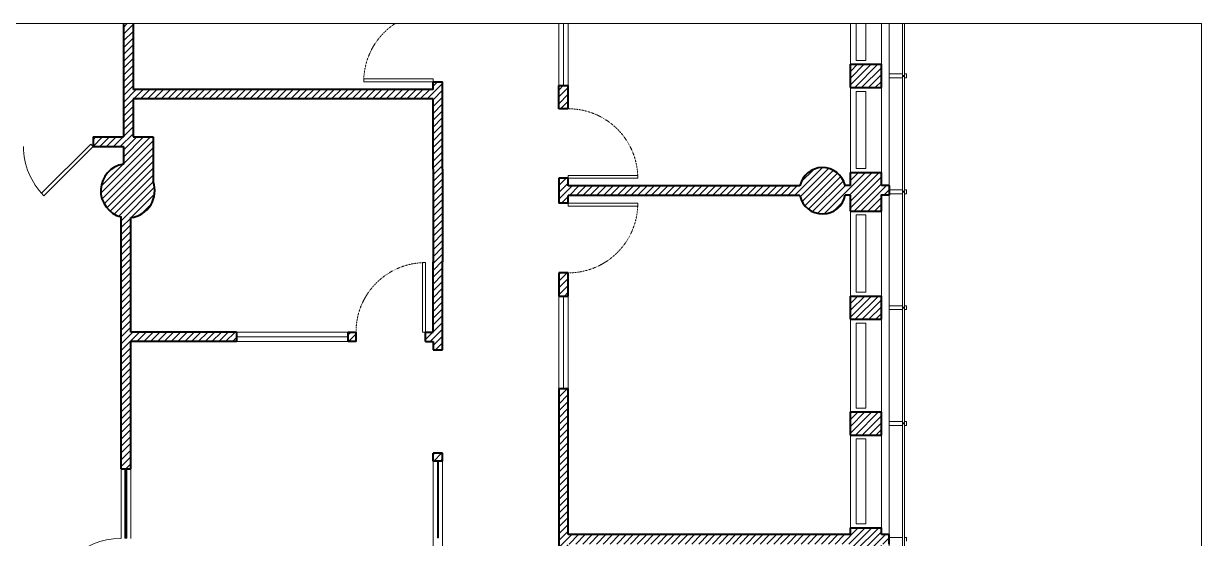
# Model space of a CAD drawing. Header units: inches. Extents: x -2978 to 4308, y -21 to 2608.
# Drawn here: x 12 to 623, y 1305 to 1571 of the extents above; entities that cross this region are included whole.
import ezdxf
from ezdxf.enums import TextEntityAlignment as Align

# ---------------------------------------------------------------- set-up
doc = ezdxf.new("R2010")
doc.units = ezdxf.units.IN
doc.header["$LTSCALE"] = 0.2
doc.header["$MEASUREMENT"] = 0
doc.linetypes.add('HIDDEN', pattern=[0.375, 0.25, -0.125])
doc.layers.get('0').update_dxf_attribs({"color": 20, "linetype": 'CONTINUOUS', "lineweight": 40})
doc.layers.get('Defpoints').update_dxf_attribs({"color": 240, "linetype": 'CONTINUOUS', "lineweight": 0})
for name, color, linetype, lineweight in [('Framing', 141, 'CONTINUOUS', 15), ('Hatches', 8, 'CONTINUOUS', 5), ('Projections', 151, 'HIDDEN', 5), ('Viewed', 150, 'CONTINUOUS', 9), ('Walls', 7, 'CONTINUOUS', 40)]:
    doc.layers.add(name, color=color, linetype=linetype, lineweight=lineweight)
doc.styles.add('ARCHITEC', font='ASG')
pattern_1 = [(45, (-108.8227, 0), (-1.767767, 1.767767), [])]

# ---------------------------------------------------------------- blocks, each defined once
blk = doc.blocks.new('ADO001')
for p, q in [((0.207, 0.707), (-0.5, 0)), ((-0.466, -0.034), (0.241, 0.672)), ((-0.5, 0), (-0.466, -0.034))]:
    blk.add_line(p, q)
blk.add_arc((-0.5, 0), 1, 0, 45)
at = {"style": 'ARCHITEC', "flags": 1}
blk.add_attdef('SILLHT', text='', height=0.1, dxfattribs=at).set_placement((0, 0), align=Align.MIDDLE)
blk = doc.blocks.new('08PDRR02')
at = {"linetype": 'ByBlock'}
for p, q in [((1, 0), (0, 0)), ((0, 0), (0, -1)), ((1, -1), (1, 0)), ((0, -1), (1, -1))]:
    blk.add_line(p, q, dxfattribs=at)
blk = doc.blocks.new('*U16')
blk.add_lwpolyline([(0, 2.5), (0, -2.5)])
at = {"linetype": 'Continuous'}
blk.add_arc((0, 2.75), 36, 0, 90, dxfattribs=at)
at = {"linetype": 'Continuous', "xscale": 36, "yscale": 0.0325, "rotation": 90}
blk.add_blockref('08PDRR02', (0, 2.75), dxfattribs=at)

msp = doc.modelspace()

# ---------------------------------------------------------------- hatches: boundary and pattern name
at = {"layer": 'Hatches'}
h = msp.add_hatch(dxfattribs=at)
h.set_pattern_fill('ANSI31', color=256, scale=20, style=0)
h.set_pattern_definition(pattern_1)
h.paths.add_polyline_path([(67.82, 1470.856, 0.4846881), (79.464, 1489.497), (79.464, 1512.647), (69.036, 1512.647), (69.036, 1532.315), (224.547, 1532.315), (224.547, 1495.931), (224.547, 1447.931), (224.547, 1411.547), (220.547, 1411.547), (220.547, 1406.672), (224.547, 1406.672), (224.547, 1402.297), (229.422, 1402.297), (229.422, 1447.931), (229.422, 1495.931), (229.422, 1541.253), (224.547, 1541.253), (224.547, 1537.19), (69.036, 1537.19), (69.036, 1571.346), (64.036, 1571.346), (64.036, 1512.647), (48.286, 1512.647), (48.286, 1507.647), (64.036, 1507.647), (64.036, 1498.59, 0.8128075), (62.82, 1471.207), (62.82, 1366.772), (62.82, 1340.753), (67.82, 1340.753), (67.82, 1406.672), (122.558, 1406.672), (122.558, 1411.547), (67.82, 1411.547), (67.82, 1453.547)])
h = msp.add_hatch(dxfattribs=at)
h.set_pattern_fill('ANSI31', color=256, scale=20, style=0)
h.set_pattern_definition(pattern_1)
h.paths.add_polyline_path([(456.763, 1538.25), (456.763, 1550.25), (440.763, 1550.25), (440.763, 1538.25)])
h.paths.add_polyline_path([(460.763, 1482.522), (460.763, 1487.522), (456.763, 1487.522), (456.763, 1494.25), (440.763, 1494.25), (440.763, 1487.522), (437.966, 1487.522, 0.8012838), (414.545, 1487.253), (294.547, 1487.253), (294.547, 1491.22), (289.672, 1491.22), (289.672, 1478.253), (294.547, 1478.253), (294.547, 1482.253), (326.07, 1482.253), (414.553, 1482.253, 0.8175955), (438.073, 1482.522), (440.763, 1482.522), (440.763, 1474.25), (456.763, 1474.25), (456.763, 1482.522)])
h.paths.add_polyline_path([(294.547, 1527.22), (294.547, 1539.22), (289.672, 1539.22), (289.672, 1527.22)])
h.paths.add_polyline_path([(294.547, 1430.253), (294.547, 1442.253), (289.672, 1442.253), (289.672, 1430.253)])
h.paths.add_polyline_path([(456.763, 1418.25), (456.763, 1430.25), (440.763, 1430.25), (440.763, 1418.25)])
h.paths.add_polyline_path([(456.763, 1358.25), (456.763, 1370.25), (440.763, 1370.25), (440.763, 1358.25)])
h = msp.add_hatch(dxfattribs=at)
h.set_pattern_fill('ANSI31', color=256, scale=20, style=0)
h.set_pattern_definition(pattern_1)
h.paths.add_polyline_path([(184.547, 1406.672), (184.547, 1411.547), (180.547, 1411.547), (180.547, 1406.672)])
h = msp.add_hatch(dxfattribs=at)
h.set_pattern_fill('ANSI31', color=256, scale=20, style=0)
h.set_pattern_definition(pattern_1)
h.paths.add_polyline_path([(460.763, 1301.812), (460.763, 1306.687), (456.763, 1306.687), (456.763, 1310.25), (440.763, 1310.25), (440.763, 1306.687), (294.547, 1306.687), (294.547, 1382.29), (289.672, 1382.29), (289.672, 1226.253), (294.547, 1226.253), (294.547, 1301.812), (440.763, 1301.812), (440.763, 1298.25), (456.763, 1298.25), (456.763, 1301.812)])
h = msp.add_hatch(dxfattribs=at)
h.set_pattern_fill('ANSI31', color=256, scale=20, style=0)
h.set_pattern_definition(pattern_1)
h.paths.add_polyline_path([(229.422, 1344.799), (229.422, 1348.799), (224.547, 1348.799), (224.547, 1344.799)])

# ---------------------------------------------------------------- linework, layer by layer
at = {"layer": 'Defpoints'}
msp.add_lwpolyline([(622.628, 1571.346), (622.628, 330.061), (-376.456, 330.061), (-376.456, 1571.346)], close=True, dxfattribs=at)
at = {"layer": 'Framing'}
for points in [[(188.547, 1541.253), (224.547, 1541.253), (224.547, 1542.753), (188.547, 1542.753)], [(330.547, 1491.22), (294.547, 1491.22), (294.547, 1492.72), (330.547, 1492.72)], [(330.547, 1478.253), (294.547, 1478.253), (294.547, 1476.753), (330.547, 1476.753)], [(220.547, 1447.547), (220.547, 1411.547), (219.047, 1411.547), (219.047, 1447.547)]]:
    msp.add_lwpolyline(points, close=True, dxfattribs=at)
at = {"layer": 'Projections'}
for centre, start, end in [((224.547, 1541.253), 123.287001, 180), ((294.547, 1491.22), 0, 90), ((294.547, 1478.253), 270, 0), ((220.547, 1411.547), 90, 180)]:
    msp.add_arc(centre, 36, start, end, dxfattribs=at)
at = {"layer": 'Viewed'}
for p, q in [((289.672, 1539.22), (289.672, 1571.346)), ((292.109, 1571.346), (292.109, 1539.22)), ((294.547, 1539.22), (294.547, 1571.346)), ((440.763, 1550.25), (440.763, 1571.346)), ((443.763, 1571.346), (443.763, 1552.25)), ((448.763, 1571.346), (448.763, 1552.25)), ((456.763, 1550.25), (456.763, 1571.346)), ((460.763, 330.061), (460.763, 1571.346)), ((467.763, 330.061), (467.763, 1571.346)), ((468.763, 330.061), (468.763, 1571.346)), ((448.763, 1552.25), (443.763, 1552.25)), ((460.763, 1545.25), (467.763, 1545.25)), ((460.763, 1544.664), (460.763, 1543.25)), ((467.763, 1544.5), (468.763, 1544.5)), ((468.763, 1545.25), (469.763, 1545.25)), ((469.763, 1545.25), (469.763, 1543.25)), ((440.763, 1494.25), (440.763, 1538.25)), ((456.763, 1494.25), (456.763, 1538.25)), ((460.763, 1543.25), (467.763, 1543.25)), ((467.763, 1544), (468.763, 1544)), ((468.763, 1543.25), (469.763, 1543.25)), ((443.763, 1536.25), (443.763, 1496.25)), ((448.763, 1536.25), (443.763, 1536.25)), ((448.763, 1536.25), (448.763, 1496.25)), ((448.763, 1496.25), (443.763, 1496.25)), ((460.763, 1485.25), (467.763, 1485.25)), ((460.763, 1484.664), (460.763, 1483.25)), ((460.763, 1483.25), (467.763, 1483.25)), ((467.763, 1484.5), (468.763, 1484.5)), ((467.763, 1484), (468.763, 1484)), ((468.763, 1485.25), (469.763, 1485.25)), ((468.763, 1483.25), (469.763, 1483.25)), ((469.763, 1485.25), (469.763, 1483.25)), ((440.763, 1430.25), (440.763, 1474.25)), ((443.763, 1432.25), (443.763, 1472.25)), ((448.763, 1472.25), (443.763, 1472.25)), ((448.763, 1432.25), (448.763, 1472.25)), ((456.763, 1430.25), (456.763, 1474.25)), ((289.672, 1382.29), (289.672, 1430.29)), ((292.109, 1430.29), (292.109, 1382.29)), ((294.547, 1382.29), (294.547, 1430.29)), ((448.763, 1432.25), (443.763, 1432.25)), ((460.763, 1425.25), (467.763, 1425.25)), ((460.763, 1424.664), (460.763, 1423.25)), ((460.763, 1423.25), (467.763, 1423.25)), ((467.763, 1424.5), (468.763, 1424.5)), ((467.763, 1424), (468.763, 1424)), ((468.763, 1425.25), (469.763, 1425.25)), ((468.763, 1423.25), (469.763, 1423.25)), ((469.763, 1425.25), (469.763, 1423.25)), ((440.763, 1370.25), (440.763, 1418.25)), ((443.763, 1416.25), (443.763, 1372.25)), ((448.763, 1416.25), (443.763, 1416.25)), ((448.763, 1416.25), (448.763, 1372.25)), ((456.763, 1370.25), (456.763, 1418.25)), ((122.558, 1411.547), (180.547, 1411.547)), ((180.547, 1409.172), (122.558, 1409.172)), ((122.558, 1406.672), (180.547, 1406.672)), ((448.763, 1372.25), (443.763, 1372.25)), ((460.763, 1365.25), (467.763, 1365.25)), ((460.763, 1364.664), (460.763, 1363.25)), ((460.763, 1363.25), (467.763, 1363.25)), ((467.763, 1364.5), (468.763, 1364.5)), ((467.763, 1364), (468.763, 1364)), ((468.763, 1365.25), (469.763, 1365.25)), ((468.763, 1363.25), (469.763, 1363.25)), ((469.763, 1365.25), (469.763, 1363.25)), ((440.763, 1310.25), (440.763, 1358.25)), ((443.763, 1356.25), (443.763, 1312.25)), ((448.763, 1356.25), (443.763, 1356.25)), ((448.763, 1356.25), (448.763, 1312.25)), ((456.763, 1310.25), (456.763, 1358.25)), ((224.547, 1344.799), (224.547, 1264.772)), ((226.734, 1344.799), (226.734, 1305.004)), ((227.234, 1344.799), (227.234, 1305.004)), ((229.422, 1344.799), (229.422, 1264.772)), ((62.82, 1304.753), (62.82, 1340.753)), ((64.82, 1340.753), (64.82, 1304.772)), ((65.32, 1340.753), (65.32, 1304.753)), ((65.82, 1340.753), (65.82, 1304.772)), ((67.82, 1304.753), (67.82, 1340.753)), ((448.763, 1312.25), (443.763, 1312.25)), ((64.82, 1304.772), (65.82, 1304.772)), ((227.234, 1305.004), (226.734, 1305.004)), ((460.763, 1305.25), (467.763, 1305.25)), ((468.763, 1305.25), (469.763, 1305.25)), ((469.763, 1305.25), (469.763, 1303.25))]:
    msp.add_line(p, q, dxfattribs=at)
at = {"layer": 'Walls'}
for p, q in [((64.036, 1571.346), (64.036, 1512.647)), ((64.036, 1571.346), (64.036, 1512.647)), ((69.036, 1571.346), (69.036, 1537.19)), ((69.036, 1571.346), (69.036, 1537.19)), ((440.763, 1550.25), (456.763, 1550.25)), ((440.763, 1538.25), (440.763, 1550.25)), ((456.763, 1538.25), (456.763, 1550.25)), ((224.547, 1537.19), (224.547, 1541.253)), ((224.547, 1541.253), (229.422, 1541.253)), ((229.422, 1495.931), (229.422, 1541.253)), ((289.672, 1527.22), (289.672, 1539.22)), ((289.672, 1539.22), (294.547, 1539.22)), ((294.547, 1527.22), (294.547, 1539.22)), ((440.763, 1538.25), (456.763, 1538.25)), ((224.547, 1537.19), (69.036, 1537.19)), ((224.547, 1532.315), (69.036, 1532.315)), ((69.036, 1532.315), (69.036, 1512.647)), ((69.036, 1532.315), (69.036, 1512.647)), ((224.547, 1495.931), (224.547, 1532.315)), ((294.547, 1527.22), (289.672, 1527.22)), ((48.286, 1512.647), (64.036, 1512.647)), ((48.286, 1512.647), (48.286, 1507.647)), ((48.286, 1507.647), (64.036, 1507.647)), ((64.036, 1507.647), (64.036, 1498.59)), ((69.036, 1512.647), (79.464, 1512.647)), ((79.464, 1512.647), (79.464, 1489.497)), ((224.547, 1495.931), (224.547, 1447.931)), ((229.422, 1495.931), (229.422, 1447.931)), ((289.672, 1491.22), (289.672, 1478.253)), ((294.547, 1491.22), (289.672, 1491.22)), ((294.547, 1487.253), (294.547, 1491.22)), ((440.763, 1494.25), (456.763, 1494.25)), ((440.763, 1487.522), (440.763, 1494.25)), ((456.763, 1487.522), (456.763, 1494.25)), ((414.545, 1487.253), (294.547, 1487.253)), ((440.763, 1487.522), (437.966, 1487.522)), ((440.763, 1487.522), (437.966, 1487.522)), ((460.763, 1487.522), (456.763, 1487.522)), ((460.763, 1487.522), (460.763, 1482.522)), ((460.763, 1487.522), (460.763, 1482.522)), ((294.547, 1478.253), (289.672, 1478.253)), ((294.547, 1478.253), (294.547, 1482.253)), ((326.07, 1482.253), (294.547, 1482.253)), ((414.553, 1482.253), (326.07, 1482.253)), ((440.763, 1482.522), (438.073, 1482.522)), ((440.763, 1482.522), (438.073, 1482.522)), ((440.763, 1474.25), (440.763, 1482.522)), ((460.763, 1482.522), (456.574, 1482.522)), ((456.763, 1474.25), (456.763, 1482.522)), ((62.82, 1340.753), (62.82, 1471.207)), ((62.82, 1366.772), (62.82, 1471.207)), ((440.763, 1474.25), (456.763, 1474.25)), ((67.82, 1458.547), (67.82, 1470.856)), ((67.82, 1411.547), (67.82, 1470.856)), ((67.82, 1411.547), (67.82, 1453.547)), ((224.547, 1411.547), (224.547, 1447.931)), ((229.422, 1402.297), (229.422, 1447.931)), ((289.672, 1442.253), (289.672, 1430.253)), ((294.547, 1442.253), (289.672, 1442.253)), ((294.547, 1430.253), (294.547, 1442.253)), ((289.672, 1430.253), (294.547, 1430.253)), ((440.763, 1430.25), (456.763, 1430.25)), ((440.763, 1418.25), (440.763, 1430.25)), ((456.763, 1418.25), (456.763, 1430.25)), ((440.763, 1418.25), (456.763, 1418.25)), ((122.558, 1411.547), (67.82, 1411.547)), ((122.558, 1411.547), (122.558, 1406.672)), ((180.547, 1406.672), (180.547, 1411.547)), ((180.547, 1411.547), (184.547, 1411.547)), ((184.547, 1406.672), (184.547, 1411.547)), ((220.547, 1406.672), (220.547, 1411.547)), ((220.547, 1411.547), (224.547, 1411.547)), ((67.82, 1340.753), (67.82, 1406.672)), ((67.82, 1366.772), (67.82, 1406.672)), ((122.558, 1406.672), (67.82, 1406.672)), ((184.547, 1406.672), (180.547, 1406.672)), ((220.547, 1406.672), (224.547, 1406.672)), ((224.547, 1406.672), (224.547, 1402.297)), ((224.547, 1402.297), (229.422, 1402.297)), ((289.672, 1382.29), (289.672, 1226.253)), ((289.672, 1382.29), (294.547, 1382.29)), ((294.547, 1306.687), (294.547, 1382.29)), ((440.763, 1370.25), (456.763, 1370.25)), ((440.763, 1358.25), (440.763, 1370.25)), ((456.763, 1358.25), (456.763, 1370.25)), ((440.763, 1358.25), (456.763, 1358.25)), ((224.547, 1344.799), (224.547, 1348.799)), ((229.422, 1348.799), (224.547, 1348.799)), ((229.422, 1344.799), (224.547, 1344.799)), ((229.422, 1344.799), (229.422, 1348.799)), ((62.82, 1340.753), (67.82, 1340.753)), ((440.763, 1306.687), (294.547, 1306.687)), ((440.763, 1310.25), (456.763, 1310.25)), ((440.763, 1306.687), (440.763, 1310.25)), ((456.763, 1306.687), (456.763, 1310.25)), ((460.763, 1306.687), (456.763, 1306.687)), ((460.763, 1301.75), (460.763, 1306.75))]:
    msp.add_line(p, q, dxfattribs=at)
for centre, radius, start, end in [((66.286, 1484.772), 14, 99.248358, 255.666233), ((426.286, 1484.772), 12, 13.248015, 168.066536), ((66.286, 1484.772), 14, 276.29069, 19.72635), ((426.286, 1484.772), 12, 192.115966, 349.193077)]:
    msp.add_arc(centre, radius, start, end, dxfattribs=at)

# ---------------------------------------------------------------- block references
at = {"layer": 'Framing', "xscale": 36, "yscale": 36, "zscale": 84, "rotation": 180}
msp.add_blockref('ADO001', (30.286, 1507.647), dxfattribs=at)
at = {"layer": 'Framing', "rotation": 90}
msp.add_blockref('*U16', (65.32, 1268.753), dxfattribs=at)

doc.saveas('drawing.dxf')
